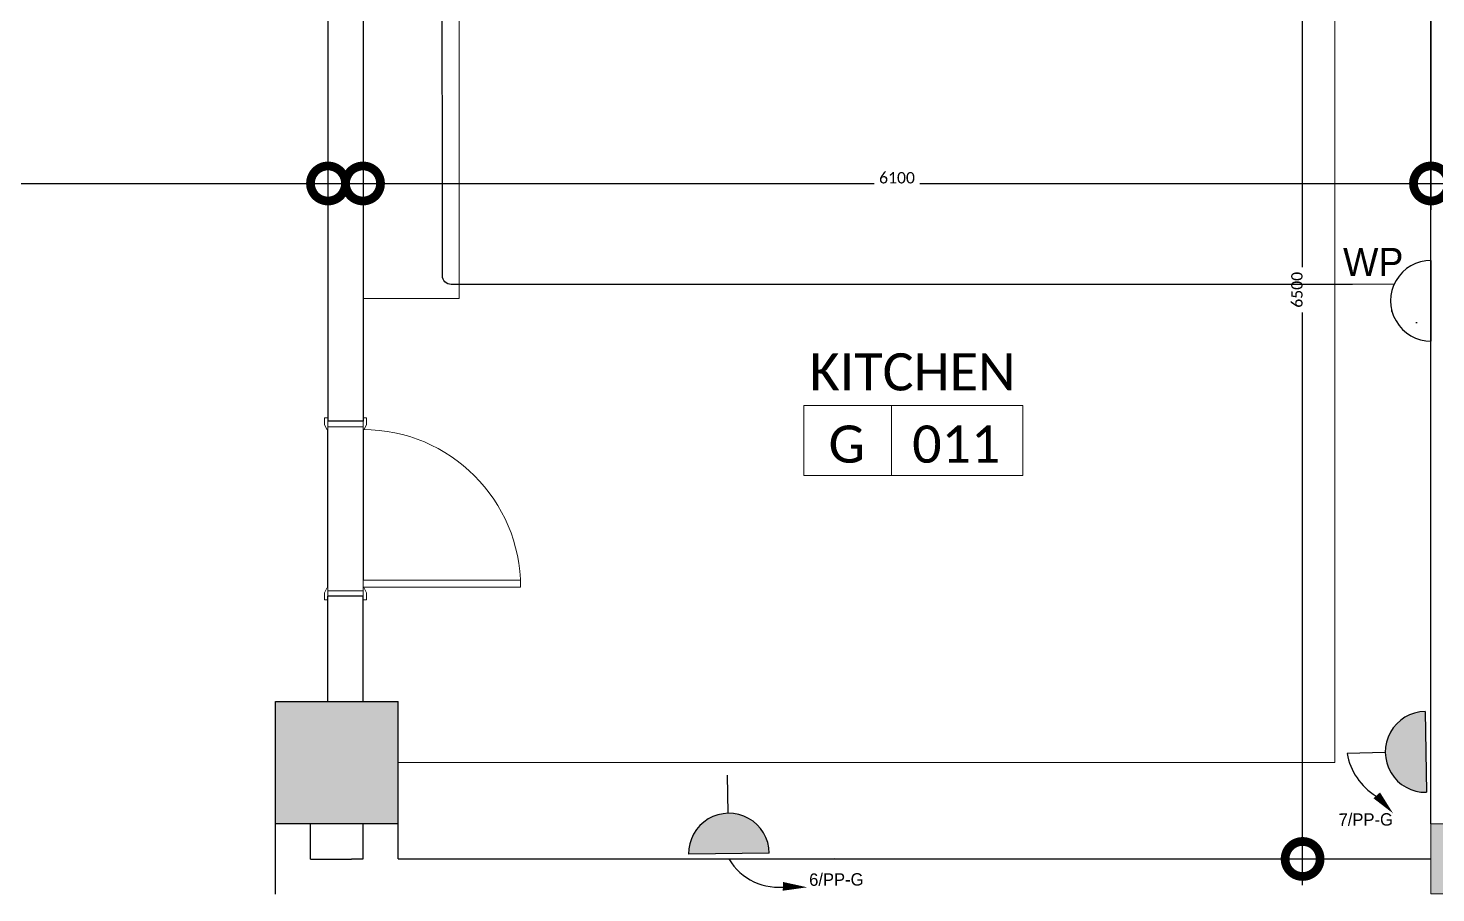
# Model space of a CAD drawing. Header units: metres. Extents: x 15.7 to 112.1, y 4.7 to 71.5.
# Drawn here: x 45.98 to 54.02, y 31.65 to 36.59 of the extents above; entities that cross this region are included whole.
import ezdxf

# ---------------------------------------------------------------- set-up
doc = ezdxf.new("R2010")
doc.units = ezdxf.units.M
doc.set_wipeout_variables(frame=1)
doc.linetypes.add('ECG_Line-Ptrn-Sold', pattern=[9144.001, 9144, -0.001])
doc.layers.get('0').update_dxf_attribs({"color": 3})
doc.layers.add('00', color=252, linetype='Continuous')
doc.layers.add('E-SOCKET', color=3, linetype='Continuous')
for name, color, linetype, lineweight in [('A-COLS', 7, 'ECG_Line-Ptrn-Sold', 9), ('A-DIM', 7, 'Continuous', 5), ('A-DOOR', 5, 'Continuous', 5), ('A-FURN', 1, 'Continuous', 9), ('A-TEXT', 7, 'ECG_Line-Ptrn-Sold', 13)]:
    doc.layers.add(name, color=color, linetype=linetype, lineweight=lineweight)
doc.styles.add('Calibri', font='calibri.ttf', dxfattribs={"height": 0.212639})
doc.dimstyles.new('ECG_Dimn-Detl-100', dxfattribs={"dimscale": 0.3048, "dimtxt": 0.25, "dimasz": 1.312336, "dimexe": 0.492126, "dimexo": 0.0625, "dimgap": 0, "dimtad": 1, "dimdec": 0, "dimlfac": 1000, "dimzin": 0, "dimdsep": 46, "dimtxsty": 'Calibri', "dimblk1": 'DOTSMALL', "dimblk2": 'DOTSMALL', "dimsah": 1, "dimcen": 0.09, "dimdle": 0.492126, "dimazin": 0, "dimtfac": 1, "dimtdec": 4, "dimtix": 1, "dimtmove": 0, "dimatfit": 3, "dimfxl": 0.492126, "dimfxlon": 1, "dimtvp": 1, "dimtolj": 1, "dimtzin": 0, "dimarcsym": 2})
doc.dimstyles.new('ECG_Dimn-Detl-100_1', dxfattribs={"dimscale": 0.3048, "dimtxt": 0.25, "dimasz": 1.312336, "dimexe": 0.492126, "dimexo": 0.0625, "dimgap": 0, "dimtad": 1, "dimdec": 0, "dimlfac": 1000, "dimzin": 0, "dimdsep": 46, "dimtxsty": 'Calibri', "dimblk1": 'DOTSMALL', "dimblk2": 'DOTSMALL', "dimsah": 1, "dimcen": 0.09, "dimdle": 0.492126, "dimazin": 0, "dimtfac": 1, "dimtdec": 4, "dimtix": 1, "dimtmove": 2, "dimatfit": 3, "dimfxl": 0.492126, "dimfxlon": 1, "dimtvp": 1, "dimtolj": 1, "dimtzin": 0, "dimarcsym": 2})

# ---------------------------------------------------------------- blocks, each defined once
blk = doc.blocks.new('ECG_ Door-Single Leaf-Gnrc - 1000x2200 mm-2508472-GROUND FLOOR PLAN')
at = {"layer": 'A-DOOR'}
for p, q in [((0.408, 1), (0.408, 0.1)), ((0.448, 1), (0.408, 1)), ((0.408, 0.1), (0.408, 1)), ((0.408, 1), (0.448, 1)), ((0.448, 0.1), (0.448, 1)), ((0.448, 1), (0.448, 0.1)), ((-0.48, 0.12), (-0.52, 0.12)), ((-0.52, 0.12), (-0.52, 0.1)), ((-0.5, 0.1), (-0.45, 0.1)), ((-0.468, 0.1), (-0.5, 0.1)), ((-0.454, 0.106), (-0.48, 0.12)), ((-0.468, -0.1), (-0.468, 0.1)), ((0.408, 0.1), (0.448, 0.1)), ((0.448, 0.1), (0.408, 0.1)), ((0.45, 0.1), (0.5, 0.1)), ((0.48, 0.12), (0.454, 0.106)), ((0.468, 0.1), (0.468, -0.1)), ((0.5, 0.1), (0.468, 0.1)), ((0.52, 0.12), (0.48, 0.12)), ((0.52, 0.1), (0.52, 0.12)), ((-0.52, -0.1), (-0.52, -0.12)), ((-0.52, -0.12), (-0.48, -0.12)), ((-0.45, -0.1), (-0.5, -0.1)), ((-0.5, -0.1), (-0.468, -0.1)), ((-0.48, -0.12), (-0.454, -0.106)), ((0.5, -0.1), (0.45, -0.1)), ((0.454, -0.106), (0.48, -0.12)), ((0.468, -0.1), (0.5, -0.1)), ((0.48, -0.12), (0.52, -0.12)), ((0.52, -0.12), (0.52, -0.1))]:
    blk.add_line(p, q, dxfattribs=at)
for centre, radius, start, end in [((0.448, 0.1), 0.9, 90, 180), ((-0.458, 0.099), 0.00806, 7.12502, 60.25512), ((0.458, 0.099), 0.00806, 119.74488, 172.87498), ((-0.458, -0.099), 0.00806, 299.74488, 352.87498), ((0.458, -0.099), 0.00806, 187.12502, 240.25512)]:
    blk.add_arc(centre, radius, start, end, dxfattribs=at)
blk = doc.blocks.new('ECG_Strc-Colm-Gnrc - ECG_Strc-Colm- 400_700mm Gnrc-3433153-GROUND FLOOR PLAN')
at = {"layer": 'A-COLS'}
blk.add_hatch(color=256, dxfattribs=at).paths.add_polyline_path([(-0.2, -0.35), (0.2, -0.35), (0.2, 0.35), (-0.2, 0.35)], flags=0)
for p, q in [((0.2, 0.35), (-0.2, 0.35)), ((-0.2, 0.35), (-0.2, -0.35)), ((0.2, -0.35), (0.2, 0.35)), ((-0.2, -0.35), (0.2, -0.35))]:
    blk.add_line(p, q, dxfattribs=at)
blk = doc.blocks.new('FIXED FURN_2 - FIXED FURN_-3239068-GROUND FLOOR PLAN')
at = {"layer": 'A-FURN'}
for p, q in [((48.4439, 35.0473), (48.4439, 38.3473)), ((51.2939, 38.1473), (51.2939, 37.7973)), ((51.2939, 37.7973), (53.4439, 37.7973)), ((53.4439, 37.7973), (53.4439, 32.3973)), ((47.8939, 35.0473), (48.4439, 35.0473)), ((53.4439, 32.3973), (48.0939, 32.3973))]:
    blk.add_line(p, q, dxfattribs=at)
blk = doc.blocks.new('ECG_G-Tag-Room - ECG_G-Tag-Room-Engl-1568319-GROUND FLOOR PLAN')
at = {"layer": 'A-TEXT'}
for p, q in [((-0.00625, 0), (-0.00625, -0.004)), ((0.00625, 0), (-0.00625, 0)), ((-0.00125, -0.004), (-0.00125, 0)), ((0.00625, 0), (0.00625, -0.004)), ((0.00625, -0.004), (-0.00625, -0.004))]:
    blk.add_line(p, q, dxfattribs=at)
blk = doc.blocks.new('_DotSmall')
at = {"color": 0, "linetype": 'ByBlock', "const_width": 0.5}
blk.add_lwpolyline([(-0.0625, 0, 1), (0.0625, 0, 1)], format="xyb", close=True, dxfattribs=at)
blk = doc.blocks.new('PS')
at = {"layer": 'E-SOCKET'}
h = blk.add_hatch(color=3, dxfattribs=at)
h.dxf.hatch_style = 1
h.paths.add_polyline_path([(0.2308, 0.03, 1.001569), (-0.2306, 0.03)])
at = {"layer": 'E-SOCKET', "color": 3}
for points in [[(-0.0003, 0.2612), (-0.0014, 0.479)], [(0.2308, 0.03), (-0.2306, 0.03)]]:
    blk.add_lwpolyline(points, dxfattribs=at)
blk.add_arc((0.0001, 0.0304), 0.2307, 359.91019, 180.08981, dxfattribs=at)

msp = doc.modelspace()

# ---------------------------------------------------------------- hatches: boundary and pattern name
h = msp.add_hatch()
h.set_pattern_fill('ANSI31', color=3, scale=0.04614, angle=110)
h.set_pattern_definition([(155, (53.99393, 35.03356), (-0.06191, -0.13277), [])])
edge = h.paths.add_edge_path()
edge.add_arc((53.9939, 35.0349), 0.2307, 165.48801, 269.99998)
edge.add_line((53.9939, 34.8042), (53.9939, 34.8029))
edge.add_arc((53.9936, 35.0336), 0.2307, 165.13377, 270.08981, ccw=False)
at = {"layer": '00'}
msp.add_hatch(color=256, dxfattribs=at).paths.add_polyline_path([(47.3939, 32.0473), (48.0939, 32.0473), (48.0939, 32.7473), (47.3939, 32.7473)], flags=0)

# ---------------------------------------------------------------- linework, layer by layer
for points, format in [([(53.5454, 35.1281), (48.3972, 35.1281, -0.414019), (48.3472, 35.1781), (48.3458, 37.2463)], "xyb"), ([(50.4312, 31.6855, 0, 0.05, 0), (50.2923, 31.6909, 0.05, 0.05, 0)], "xyseb")]:
    msp.add_lwpolyline(points, format=format)
for points in [[(53.9939, 35.2656), (53.9939, 34.8042)], [(51.0493, 31.8469), (50.588, 31.8478)]]:
    msp.add_lwpolyline(points)
for p, q in [((47.6939, 39.5473), (47.6939, 34.3473)), ((47.8939, 38.3473), (47.8939, 34.3473)), ((53.9939, 32.0473), (53.9939, 37.6473)), ((47.8939, 34.3473), (47.6939, 34.3473)), ((47.6939, 33.3973), (47.6939, 34.2973)), ((47.6939, 33.3973), (47.6939, 34.2973)), ((47.8939, 34.2973), (47.8939, 33.4393)), ((47.8939, 34.2973), (47.8939, 33.4393)), ((47.8939, 33.3993), (47.8939, 33.3973)), ((47.8939, 33.3993), (47.8939, 33.3973)), ((47.6939, 32.7473), (47.6939, 33.3473)), ((47.8939, 33.3473), (47.6939, 33.3473)), ((47.8939, 32.7473), (47.8939, 33.3473)), ((47.3939, 32.0473), (47.3939, 32.7473)), ((47.3939, 32.7473), (47.6939, 32.7473)), ((47.6939, 32.7473), (47.8939, 32.7473)), ((47.8939, 32.7473), (48.0939, 32.7473)), ((48.0939, 32.0473), (48.0939, 32.7473)), ((47.3939, 31.647), (47.3939, 32.0473)), ((47.5939, 32.0473), (47.3939, 32.0473)), ((47.5939, 31.847), (47.5939, 32.0473)), ((47.8939, 32.0473), (47.5939, 32.0473)), ((47.8939, 31.8473), (47.8939, 32.0473)), ((48.0939, 32.0473), (47.8939, 32.0473)), ((48.0939, 31.8473), (48.0939, 32.0473)), ((47.5939, 31.847), (47.8289, 31.847)), ((47.8289, 31.8473), (47.8939, 31.8473)), ((47.8289, 31.847), (47.8289, 31.8473)), ((48.0939, 31.8473), (53.9939, 31.8473))]:
    msp.add_line(p, q, dxfattribs=at)
at = {"layer": 'E-SOCKET', "color": 3}
msp.add_lwpolyline([(53.7834, 35.1293), (53.5454, 35.1281)], dxfattribs=at)
msp.add_arc((53.9939, 35.0349), 0.2307, 89.91019, 270.08981, dxfattribs=at)

# ---------------------------------------------------------------- block references
at = {"layer": '00'}
msp.add_blockref('FIXED FURN_2 - FIXED FURN_-3239068-GROUND FLOOR PLAN', (0, 0), dxfattribs=at)
at = {"layer": '00', "xscale": 99.99999999999993, "yscale": 99.99999999999993, "zscale": 99.99999999999993}
msp.add_blockref('ECG_G-Tag-Room - ECG_G-Tag-Room-Engl-1568319-GROUND FLOOR PLAN', (51.0375, 34.4376), dxfattribs=at)
at = {"layer": '00'}
for name, p, rotation in [('ECG_ Door-Single Leaf-Gnrc - 1000x2200 mm-2508472-GROUND FLOOR PLAN', (47.7939, 33.8473), 269.9999999999999), ('ECG_Strc-Colm-Gnrc - ECG_Strc-Colm- 400_700mm Gnrc-3433153-GROUND FLOOR PLAN', (54.3439, 31.8473), 89.99999999999991)]:
    msp.add_blockref(name, p, dxfattribs=dict(at, rotation=rotation))

# ---------------------------------------------------------------- texts
for s, p in [('7/PP-G', (53.4661, 32.0361)), ('6/PP-G', (50.4423, 31.6937))]:
    msp.add_text(s, height=0.07079, rotation=0.34512).set_placement(p)
at = {"insert": (53.4917, 35.3363), "char_height": 0.16, "attachment_point": 1}
msp.add_mtext_dynamic_manual_height_columns('WP', width=0.250038, gutter_width=0.8, heights=[0], dxfattribs=at)
at = {"layer": '00', "attachment_point": 2, "line_spacing_factor": 1.156427, "style": 'Calibri'}
for s, insert, char_height, width in [('KITCHEN', (51.0327, 34.7352), 0.21264, 1.425), ('\\fCalibri|b0|i0|c178|p34|;G', (50.6572, 34.3226), 0.212639, 0.255), ('011', (51.2827, 34.3226), 0.21264, 0.612)]:
    msp.add_mtext(s, dxfattribs=dict(at, insert=insert, char_height=char_height, width=width))

# ---------------------------------------------------------------- dimensions: what is measured, and where the dimension line sits
at = {"layer": 'A-DIM'}
msp.add_linear_dim(base=(53.2607, 38.3473), p1=(53.1107, 31.8473), p2=(53.1107, 38.3473), angle=90, dimstyle='ECG_Dimn-Detl-100', override={"dimpost": '<>', "dimfxl": 6.5}, dxfattribs=at).render()
msp.add_linear_dim(base=(47.6939, 35.7046), p1=(32.9939, 35.8546), p2=(47.6939, 35.8546), location=(40.0402, 35.8655), dimstyle='ECG_Dimn-Detl-100_1', override={"dimpost": '<>', "dimfxl": 14.7}, dxfattribs=at).render()
msp.add_linear_dim(base=(53.9939, 35.7046), p1=(47.8939, 35.8546), p2=(53.9939, 35.8546), dimstyle='ECG_Dimn-Detl-100', override={"dimpost": '<>', "dimfxl": 6.1}, dxfattribs=at).render()

# ---------------------------------------------------------------- next in the draw order: block references
at = {"color": 1}
for p, rotation in [((53.9939, 32.4589), 90.86761335019084), ((49.9842, 31.8473), 0.8676133501908103)]:
    msp.add_blockref('PS', p, dxfattribs=dict(at, rotation=rotation))

# ---------------------------------------------------------------- next in the draw order: linework, layer by layer
msp.add_lwpolyline([(53.7775, 32.1076, 0, 0.05, 0), (53.6841, 32.2105, 0.05, 0.05, 0)], format="xyseb")
for centre, radius, start, end in [((53.8681, 32.5112), 0.3582, 189.79837, 238.35518), ((50.2665, 32.0132), 0.3274, 210.43533, 279.08913)]:
    msp.add_arc(centre, radius, start, end)

doc.saveas('drawing.dxf')
